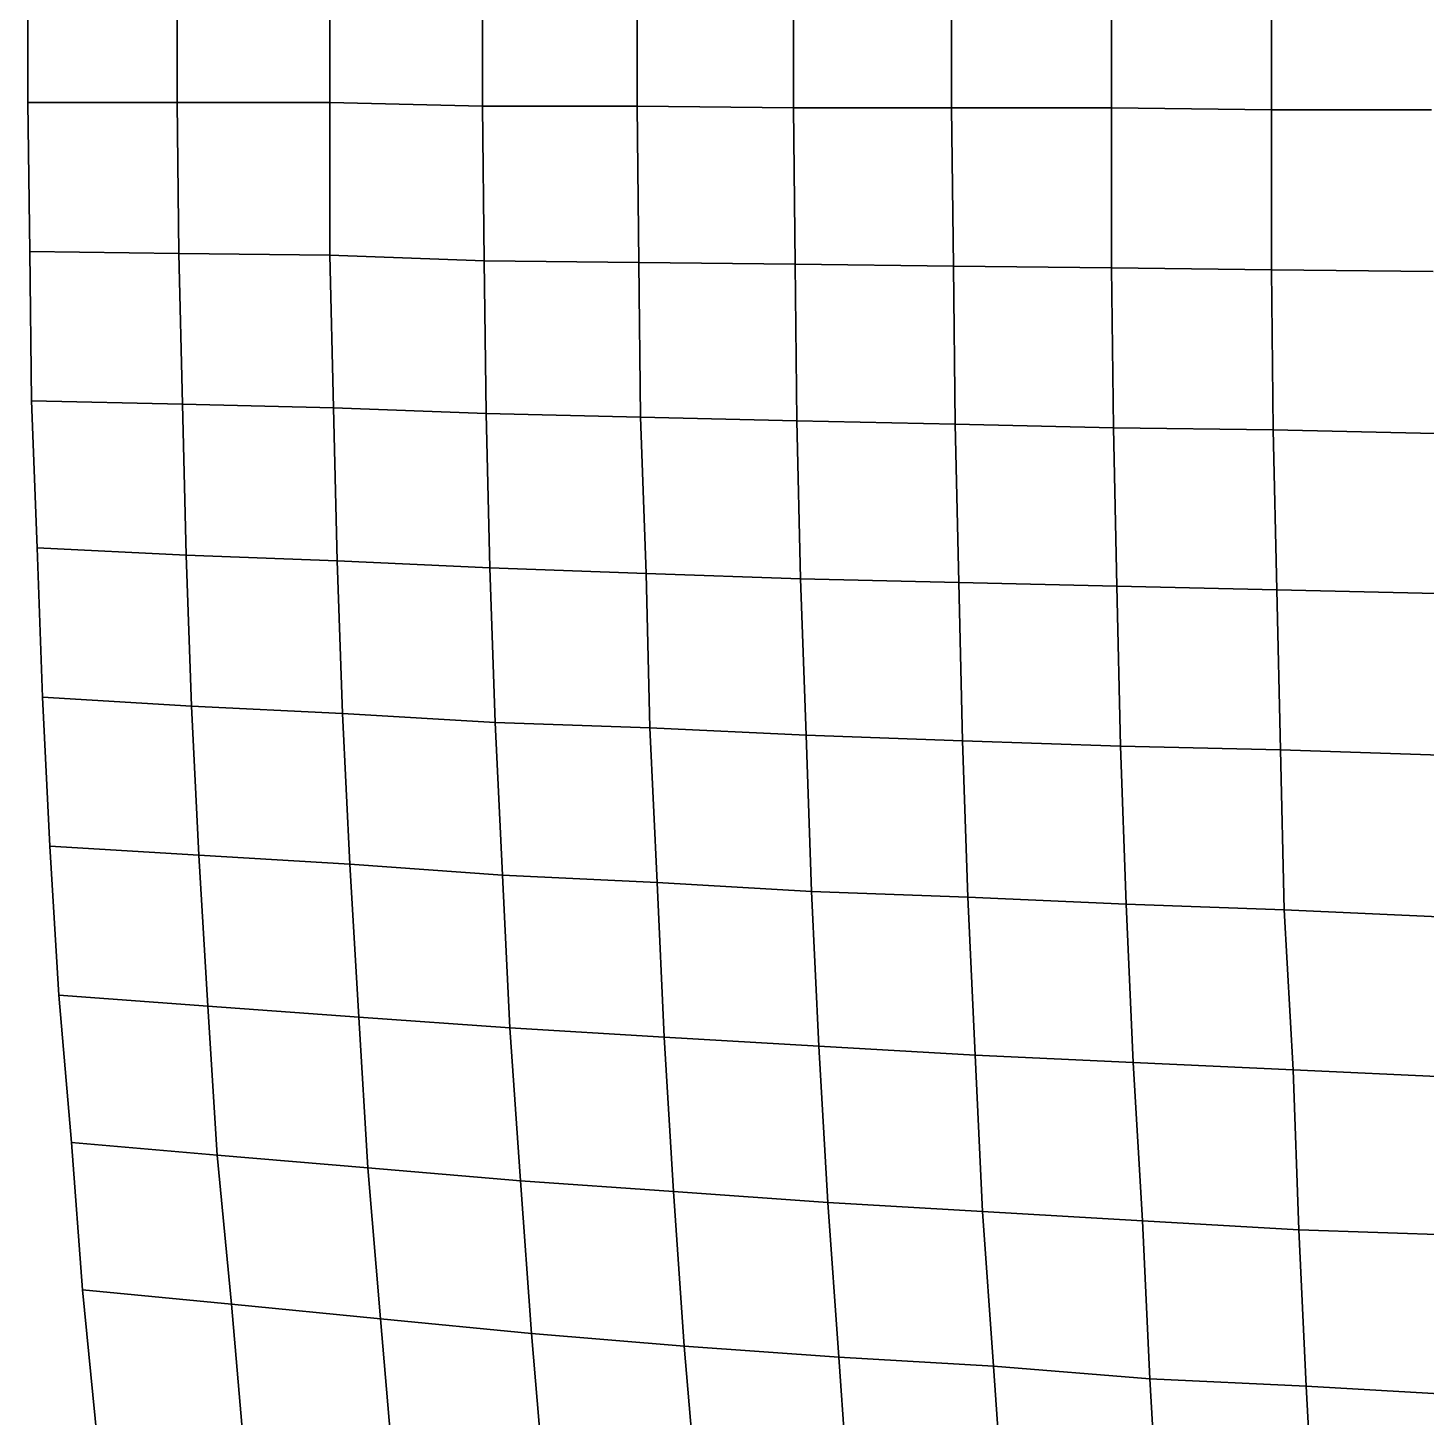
# Model space of a CAD drawing. Extents: x -15.4 to 15.4, y -15.4 to 15.4.
# Drawn here: x -15.42 to -7.73, y -7.64 to 0 of the extents above; entities that cross this region are included whole.
import ezdxf

# ---------------------------------------------------------------- set-up
doc = ezdxf.new("R2010")
doc.units = 0

msp = doc.modelspace()

# ---------------------------------------------------------------- linework, layer by layer
at = {"layer": 'Polylines'}
for p, q in [((-15.42, 0.41, 31.41), (-15.42, -0.41, 31.41)), ((-15.42, -0.41, 31.41), (-15.42, 0.41, 31.41)), ((-14.6, -0.41, 31.8), (-14.6, 0.41, 31.8)), ((-14.6, 0.41, 31.8), (-14.6, -0.41, 31.8)), ((-14.6, 0.41, 31.8), (-14.6, -0.41, 31.8)), ((-13.76, -0.41, 32.17), (-13.76, 0.41, 32.17)), ((-13.76, 0.41, 32.17), (-13.76, -0.41, 32.17)), ((-13.76, 0.41, 32.17), (-13.76, -0.41, 32.17)), ((-12.92, -0.43, 32.52), (-12.92, 0.43, 32.52)), ((-12.92, 0.43, 32.52), (-12.92, -0.43, 32.52)), ((-12.92, -0.43, 32.52), (-12.92, 0.43, 32.52)), ((-12.07, -0.43, 32.85), (-12.07, 0.43, 32.85)), ((-12.07, 0.43, 32.85), (-12.07, -0.43, 32.85)), ((-12.07, 0.43, 32.85), (-12.07, -0.43, 32.85)), ((-11.21, -0.44, 33.15), (-11.21, 0.44, 33.15)), ((-11.21, 0.44, 33.15), (-11.21, -0.44, 33.15)), ((-11.21, -0.44, 33.15), (-11.21, 0.44, 33.15)), ((-10.34, -0.44, 33.44), (-10.34, 0.44, 33.44)), ((-10.34, 0.44, 33.44), (-10.34, -0.44, 33.44)), ((-10.34, 0.44, 33.44), (-10.34, -0.44, 33.44)), ((-9.46, -0.44, 33.69), (-9.46, 0.44, 33.69)), ((-9.46, 0.44, 33.69), (-9.46, -0.44, 33.69)), ((-9.46, -0.44, 33.69), (-9.46, 0.44, 33.69)), ((-8.58, -0.45, 33.93), (-8.58, 0.45, 33.93)), ((-8.58, 0.45, 33.93), (-8.58, -0.45, 33.93)), ((-8.58, 0.45, 33.93), (-8.58, -0.45, 33.93)), ((-15.42, -0.41, 31.41), (-15.41, -1.23, 31.4)), ((-14.6, -0.41, 31.8), (-15.42, -0.41, 31.41)), ((-15.42, -0.41, 31.41), (-14.6, -0.41, 31.8)), ((-15.41, -1.23, 31.4), (-15.42, -0.41, 31.41)), ((-14.6, -0.41, 31.8), (-15.42, -0.41, 31.41)), ((-14.6, -0.41, 31.8), (-14.59, -1.24, 31.79)), ((-13.76, -0.41, 32.17), (-14.6, -0.41, 31.8)), ((-14.59, -1.24, 31.79), (-14.6, -0.41, 31.8)), ((-14.6, -0.41, 31.8), (-13.76, -0.41, 32.17)), ((-14.6, -0.41, 31.8), (-14.59, -1.24, 31.79)), ((-13.76, -0.41, 32.17), (-14.6, -0.41, 31.8)), ((-13.76, -0.41, 32.17), (-13.76, -1.25, 32.16)), ((-12.92, -0.43, 32.52), (-13.76, -0.41, 32.17)), ((-13.76, -1.25, 32.16), (-13.76, -0.41, 32.17)), ((-13.76, -0.41, 32.17), (-12.92, -0.43, 32.52)), ((-13.76, -0.41, 32.17), (-13.76, -1.25, 32.16)), ((-12.92, -0.43, 32.52), (-13.76, -0.41, 32.17)), ((-12.92, -0.43, 32.52), (-12.91, -1.28, 32.5)), ((-12.07, -0.43, 32.85), (-12.92, -0.43, 32.52)), ((-12.91, -1.28, 32.5), (-12.92, -0.43, 32.52)), ((-12.92, -0.43, 32.52), (-12.07, -0.43, 32.85)), ((-12.91, -1.28, 32.5), (-12.92, -0.43, 32.52)), ((-12.07, -0.43, 32.85), (-12.92, -0.43, 32.52)), ((-12.07, -0.43, 32.85), (-12.06, -1.29, 32.83)), ((-11.21, -0.44, 33.15), (-12.07, -0.43, 32.85)), ((-12.06, -1.29, 32.83), (-12.07, -0.43, 32.85)), ((-12.07, -0.43, 32.85), (-11.21, -0.44, 33.15)), ((-12.07, -0.43, 32.85), (-12.06, -1.29, 32.83)), ((-11.21, -0.44, 33.15), (-12.07, -0.43, 32.85)), ((-11.21, -0.44, 33.15), (-11.2, -1.3, 33.14)), ((-10.34, -0.44, 33.44), (-11.21, -0.44, 33.15)), ((-11.2, -1.3, 33.14), (-11.21, -0.44, 33.15)), ((-11.21, -0.44, 33.15), (-10.34, -0.44, 33.44)), ((-11.2, -1.3, 33.14), (-11.21, -0.44, 33.15)), ((-10.34, -0.44, 33.44), (-11.21, -0.44, 33.15)), ((-10.34, -0.44, 33.44), (-10.33, -1.31, 33.42)), ((-9.46, -0.44, 33.69), (-10.34, -0.44, 33.44)), ((-10.33, -1.31, 33.42), (-10.34, -0.44, 33.44)), ((-10.34, -0.44, 33.44), (-9.46, -0.44, 33.69)), ((-10.34, -0.44, 33.44), (-10.33, -1.31, 33.42)), ((-9.46, -0.44, 33.69), (-10.34, -0.44, 33.44)), ((-9.46, -0.44, 33.69), (-9.46, -1.32, 33.67)), ((-8.58, -0.45, 33.93), (-9.46, -0.44, 33.69)), ((-9.46, -1.32, 33.67), (-9.46, -0.44, 33.69)), ((-9.46, -0.44, 33.69), (-8.58, -0.45, 33.93)), ((-9.46, -1.32, 33.67), (-9.46, -0.44, 33.69)), ((-8.58, -0.45, 33.93), (-9.46, -0.44, 33.69)), ((-8.58, -0.45, 33.93), (-8.58, -1.33, 33.91)), ((-7.7, -0.45, 34.14), (-8.58, -0.45, 33.93)), ((-8.58, -1.33, 33.91), (-8.58, -0.45, 33.93)), ((-8.58, -0.45, 33.93), (-7.7, -0.45, 34.14)), ((-8.58, -0.45, 33.93), (-8.58, -1.33, 33.91)), ((-7.7, -0.45, 34.14), (-8.58, -0.45, 33.93)), ((-15.41, -1.23, 31.4), (-15.4, -2.05, 31.36)), ((-14.59, -1.24, 31.79), (-15.41, -1.23, 31.4)), ((-15.41, -1.23, 31.4), (-14.59, -1.24, 31.79)), ((-15.4, -2.05, 31.36), (-15.41, -1.23, 31.4)), ((-14.59, -1.24, 31.79), (-15.41, -1.23, 31.4)), ((-14.57, -2.07, 31.75), (-14.59, -1.24, 31.79)), ((-13.76, -1.25, 32.16), (-14.59, -1.24, 31.79)), ((-14.59, -1.24, 31.79), (-14.57, -2.07, 31.75)), ((-14.59, -1.24, 31.79), (-13.76, -1.25, 32.16)), ((-14.59, -1.24, 31.79), (-14.57, -2.07, 31.75)), ((-13.76, -1.25, 32.16), (-14.59, -1.24, 31.79)), ((-13.74, -2.09, 32.12), (-13.76, -1.25, 32.16)), ((-12.91, -1.28, 32.5), (-13.76, -1.25, 32.16)), ((-13.76, -1.25, 32.16), (-13.74, -2.09, 32.12)), ((-13.76, -1.25, 32.16), (-12.91, -1.28, 32.5)), ((-13.76, -1.25, 32.16), (-13.74, -2.09, 32.12)), ((-12.91, -1.28, 32.5), (-13.76, -1.25, 32.16)), ((-12.9, -2.12, 32.47), (-12.91, -1.28, 32.5)), ((-12.06, -1.29, 32.83), (-12.91, -1.28, 32.5)), ((-12.91, -1.28, 32.5), (-12.9, -2.12, 32.47)), ((-12.91, -1.28, 32.5), (-12.06, -1.29, 32.83)), ((-12.9, -2.12, 32.47), (-12.91, -1.28, 32.5)), ((-12.06, -1.29, 32.83), (-12.91, -1.28, 32.5)), ((-12.05, -2.14, 32.79), (-12.06, -1.29, 32.83)), ((-11.2, -1.3, 33.14), (-12.06, -1.29, 32.83)), ((-12.06, -1.29, 32.83), (-12.05, -2.14, 32.79)), ((-12.06, -1.29, 32.83), (-11.2, -1.3, 33.14)), ((-12.06, -1.29, 32.83), (-12.05, -2.14, 32.79)), ((-11.2, -1.3, 33.14), (-12.06, -1.29, 32.83)), ((-11.19, -2.16, 33.1), (-11.2, -1.3, 33.14)), ((-10.33, -1.31, 33.42), (-11.2, -1.3, 33.14)), ((-11.2, -1.3, 33.14), (-11.19, -2.16, 33.1)), ((-11.2, -1.3, 33.14), (-10.33, -1.31, 33.42)), ((-11.19, -2.16, 33.1), (-11.2, -1.3, 33.14)), ((-10.33, -1.31, 33.42), (-11.2, -1.3, 33.14)), ((-10.32, -2.18, 33.37), (-10.33, -1.31, 33.42)), ((-9.46, -1.32, 33.67), (-10.33, -1.31, 33.42)), ((-10.33, -1.31, 33.42), (-10.32, -2.18, 33.37)), ((-10.33, -1.31, 33.42), (-9.46, -1.32, 33.67)), ((-10.33, -1.31, 33.42), (-10.32, -2.18, 33.37)), ((-9.46, -1.32, 33.67), (-10.33, -1.31, 33.42)), ((-9.45, -2.2, 33.63), (-9.46, -1.32, 33.67)), ((-8.58, -1.33, 33.91), (-9.46, -1.32, 33.67)), ((-9.46, -1.32, 33.67), (-9.45, -2.2, 33.63)), ((-9.46, -1.32, 33.67), (-8.58, -1.33, 33.91)), ((-9.45, -2.2, 33.63), (-9.46, -1.32, 33.67)), ((-8.58, -1.33, 33.91), (-9.46, -1.32, 33.67)), ((-8.57, -2.21, 33.86), (-8.58, -1.33, 33.91)), ((-8.58, -1.33, 33.91), (-8.57, -2.21, 33.86)), ((-7.69, -1.34, 34.12), (-8.58, -1.33, 33.91)), ((-8.58, -1.33, 33.91), (-7.69, -1.34, 34.12)), ((-8.58, -1.33, 33.91), (-8.57, -2.21, 33.86)), ((-7.69, -1.34, 34.12), (-8.58, -1.33, 33.91)), ((-15.4, -2.05, 31.36), (-15.37, -2.86, 31.31)), ((-14.57, -2.07, 31.75), (-15.4, -2.05, 31.36)), ((-15.4, -2.05, 31.36), (-14.57, -2.07, 31.75)), ((-15.37, -2.86, 31.31), (-15.4, -2.05, 31.36)), ((-15.4, -2.05, 31.36), (-14.57, -2.07, 31.75)), ((-14.57, -2.07, 31.75), (-14.55, -2.9, 31.7)), ((-13.74, -2.09, 32.12), (-14.57, -2.07, 31.75)), ((-14.55, -2.9, 31.7), (-14.57, -2.07, 31.75)), ((-14.57, -2.07, 31.75), (-13.74, -2.09, 32.12)), ((-14.57, -2.07, 31.75), (-14.55, -2.9, 31.7)), ((-14.57, -2.07, 31.75), (-13.74, -2.09, 32.12)), ((-13.74, -2.09, 32.12), (-13.72, -2.93, 32.07)), ((-12.9, -2.12, 32.47), (-13.74, -2.09, 32.12)), ((-13.72, -2.93, 32.07), (-13.74, -2.09, 32.12)), ((-13.74, -2.09, 32.12), (-12.9, -2.12, 32.47)), ((-13.74, -2.09, 32.12), (-13.72, -2.93, 32.07)), ((-13.74, -2.09, 32.12), (-12.9, -2.12, 32.47)), ((-12.9, -2.12, 32.47), (-12.88, -2.97, 32.41)), ((-12.05, -2.14, 32.79), (-12.9, -2.12, 32.47)), ((-12.88, -2.97, 32.41), (-12.9, -2.12, 32.47)), ((-12.9, -2.12, 32.47), (-12.05, -2.14, 32.79)), ((-12.88, -2.97, 32.41), (-12.9, -2.12, 32.47)), ((-12.9, -2.12, 32.47), (-12.05, -2.14, 32.79)), ((-12.05, -2.14, 32.79), (-12.02, -3, 32.73)), ((-11.19, -2.16, 33.1), (-12.05, -2.14, 32.79)), ((-12.02, -3, 32.73), (-12.05, -2.14, 32.79)), ((-12.05, -2.14, 32.79), (-11.19, -2.16, 33.1)), ((-12.05, -2.14, 32.79), (-12.02, -3, 32.73)), ((-12.05, -2.14, 32.79), (-11.19, -2.16, 33.1)), ((-11.19, -2.16, 33.1), (-11.17, -3.03, 33.04)), ((-10.32, -2.18, 33.37), (-11.19, -2.16, 33.1)), ((-11.17, -3.03, 33.04), (-11.19, -2.16, 33.1)), ((-11.19, -2.16, 33.1), (-10.32, -2.18, 33.37)), ((-11.17, -3.03, 33.04), (-11.19, -2.16, 33.1)), ((-11.19, -2.16, 33.1), (-10.32, -2.18, 33.37)), ((-10.32, -2.18, 33.37), (-10.3, -3.05, 33.31)), ((-9.45, -2.2, 33.63), (-10.32, -2.18, 33.37)), ((-10.3, -3.05, 33.31), (-10.32, -2.18, 33.37)), ((-10.32, -2.18, 33.37), (-9.45, -2.2, 33.63)), ((-10.32, -2.18, 33.37), (-10.3, -3.05, 33.31)), ((-10.32, -2.18, 33.37), (-9.45, -2.2, 33.63)), ((-9.45, -2.2, 33.63), (-9.43, -3.07, 33.57)), ((-8.57, -2.21, 33.86), (-9.45, -2.2, 33.63)), ((-9.43, -3.07, 33.57), (-9.45, -2.2, 33.63)), ((-9.45, -2.2, 33.63), (-8.57, -2.21, 33.86)), ((-9.43, -3.07, 33.57), (-9.45, -2.2, 33.63)), ((-9.45, -2.2, 33.63), (-8.57, -2.21, 33.86)), ((-8.57, -2.21, 33.86), (-8.55, -3.09, 33.8)), ((-7.68, -2.23, 34.07), (-8.57, -2.21, 33.86)), ((-8.55, -3.09, 33.8), (-8.57, -2.21, 33.86)), ((-8.57, -2.21, 33.86), (-7.68, -2.23, 34.07)), ((-8.57, -2.21, 33.86), (-8.55, -3.09, 33.8)), ((-8.57, -2.21, 33.86), (-7.68, -2.23, 34.07)), ((-15.37, -2.86, 31.31), (-15.34, -3.68, 31.24)), ((-14.55, -2.9, 31.7), (-15.37, -2.86, 31.31)), ((-15.37, -2.86, 31.31), (-14.55, -2.9, 31.7)), ((-15.34, -3.68, 31.24), (-15.37, -2.86, 31.31)), ((-14.55, -2.9, 31.7), (-15.37, -2.86, 31.31)), ((-14.52, -3.73, 31.63), (-14.55, -2.9, 31.7)), ((-13.72, -2.93, 32.07), (-14.55, -2.9, 31.7)), ((-14.55, -2.9, 31.7), (-14.52, -3.73, 31.63)), ((-14.55, -2.9, 31.7), (-13.72, -2.93, 32.07)), ((-14.55, -2.9, 31.7), (-14.52, -3.73, 31.63)), ((-13.72, -2.93, 32.07), (-14.55, -2.9, 31.7)), ((-13.69, -3.77, 31.99), (-13.72, -2.93, 32.07)), ((-12.88, -2.97, 32.41), (-13.72, -2.93, 32.07)), ((-13.72, -2.93, 32.07), (-13.69, -3.77, 31.99)), ((-13.72, -2.93, 32.07), (-12.88, -2.97, 32.41)), ((-13.72, -2.93, 32.07), (-13.69, -3.77, 31.99)), ((-12.88, -2.97, 32.41), (-13.72, -2.93, 32.07)), ((-12.85, -3.82, 32.34), (-12.88, -2.97, 32.41)), ((-12.02, -3, 32.73), (-12.88, -2.97, 32.41)), ((-12.88, -2.97, 32.41), (-12.85, -3.82, 32.34)), ((-12.88, -2.97, 32.41), (-12.02, -3, 32.73)), ((-12.85, -3.82, 32.34), (-12.88, -2.97, 32.41)), ((-12.02, -3, 32.73), (-12.88, -2.97, 32.41)), ((-12, -3.85, 32.66), (-12.02, -3, 32.73)), ((-11.17, -3.03, 33.04), (-12.02, -3, 32.73)), ((-12.02, -3, 32.73), (-12, -3.85, 32.66)), ((-12.02, -3, 32.73), (-11.17, -3.03, 33.04)), ((-12.02, -3, 32.73), (-12, -3.85, 32.66)), ((-11.17, -3.03, 33.04), (-12.02, -3, 32.73)), ((-11.14, -3.89, 32.95), (-11.17, -3.03, 33.04)), ((-10.3, -3.05, 33.31), (-11.17, -3.03, 33.04)), ((-11.17, -3.03, 33.04), (-11.14, -3.89, 32.95)), ((-11.17, -3.03, 33.04), (-10.3, -3.05, 33.31)), ((-11.14, -3.89, 32.95), (-11.17, -3.03, 33.04)), ((-10.3, -3.05, 33.31), (-11.17, -3.03, 33.04)), ((-10.28, -3.92, 33.23), (-10.3, -3.05, 33.31)), ((-9.43, -3.07, 33.57), (-10.3, -3.05, 33.31)), ((-10.3, -3.05, 33.31), (-10.28, -3.92, 33.23)), ((-10.3, -3.05, 33.31), (-9.43, -3.07, 33.57)), ((-10.3, -3.05, 33.31), (-10.28, -3.92, 33.23)), ((-9.43, -3.07, 33.57), (-10.3, -3.05, 33.31)), ((-9.41, -3.95, 33.48), (-9.43, -3.07, 33.57)), ((-8.55, -3.09, 33.8), (-9.43, -3.07, 33.57)), ((-9.43, -3.07, 33.57), (-9.41, -3.95, 33.48)), ((-9.43, -3.07, 33.57), (-8.55, -3.09, 33.8)), ((-9.41, -3.95, 33.48), (-9.43, -3.07, 33.57)), ((-8.55, -3.09, 33.8), (-9.43, -3.07, 33.57)), ((-8.53, -3.97, 33.71), (-8.55, -3.09, 33.8)), ((-7.67, -3.11, 34.01), (-8.55, -3.09, 33.8)), ((-8.55, -3.09, 33.8), (-8.53, -3.97, 33.71)), ((-8.55, -3.09, 33.8), (-7.67, -3.11, 34.01)), ((-8.55, -3.09, 33.8), (-8.53, -3.97, 33.71)), ((-7.67, -3.11, 34.01), (-8.55, -3.09, 33.8)), ((-15.34, -3.68, 31.24), (-15.3, -4.5, 31.16)), ((-14.52, -3.73, 31.63), (-15.34, -3.68, 31.24)), ((-15.34, -3.68, 31.24), (-14.52, -3.73, 31.63)), ((-15.3, -4.5, 31.16), (-15.34, -3.68, 31.24)), ((-15.34, -3.68, 31.24), (-14.52, -3.73, 31.63)), ((-14.52, -3.73, 31.63), (-14.48, -4.55, 31.54)), ((-13.69, -3.77, 31.99), (-14.52, -3.73, 31.63)), ((-14.48, -4.55, 31.54), (-14.52, -3.73, 31.63)), ((-14.52, -3.73, 31.63), (-13.69, -3.77, 31.99)), ((-14.52, -3.73, 31.63), (-14.48, -4.55, 31.54)), ((-14.52, -3.73, 31.63), (-13.69, -3.77, 31.99)), ((-13.69, -3.77, 31.99), (-13.65, -4.6, 31.9)), ((-12.85, -3.82, 32.34), (-13.69, -3.77, 31.99)), ((-13.65, -4.6, 31.9), (-13.69, -3.77, 31.99)), ((-13.69, -3.77, 31.99), (-12.85, -3.82, 32.34)), ((-13.69, -3.77, 31.99), (-13.65, -4.6, 31.9)), ((-13.69, -3.77, 31.99), (-12.85, -3.82, 32.34)), ((-12.85, -3.82, 32.34), (-12.81, -4.66, 32.23)), ((-12, -3.85, 32.66), (-12.85, -3.82, 32.34)), ((-12.81, -4.66, 32.23), (-12.85, -3.82, 32.34)), ((-12.85, -3.82, 32.34), (-12, -3.85, 32.66)), ((-12.81, -4.66, 32.23), (-12.85, -3.82, 32.34)), ((-12.85, -3.82, 32.34), (-12, -3.85, 32.66)), ((-12, -3.85, 32.66), (-11.96, -4.7, 32.55)), ((-11.14, -3.89, 32.95), (-12, -3.85, 32.66)), ((-11.96, -4.7, 32.55), (-12, -3.85, 32.66)), ((-12, -3.85, 32.66), (-11.14, -3.89, 32.95)), ((-12, -3.85, 32.66), (-11.96, -4.7, 32.55)), ((-12, -3.85, 32.66), (-11.14, -3.89, 32.95)), ((-11.14, -3.89, 32.95), (-11.11, -4.75, 32.85)), ((-10.28, -3.92, 33.23), (-11.14, -3.89, 32.95)), ((-11.11, -4.75, 32.85), (-11.14, -3.89, 32.95)), ((-11.14, -3.89, 32.95), (-10.28, -3.92, 33.23)), ((-11.11, -4.75, 32.85), (-11.14, -3.89, 32.95)), ((-11.14, -3.89, 32.95), (-10.28, -3.92, 33.23)), ((-10.28, -3.92, 33.23), (-10.25, -4.78, 33.12)), ((-9.41, -3.95, 33.48), (-10.28, -3.92, 33.23)), ((-10.25, -4.78, 33.12), (-10.28, -3.92, 33.23)), ((-10.28, -3.92, 33.23), (-9.41, -3.95, 33.48)), ((-10.28, -3.92, 33.23), (-10.25, -4.78, 33.12)), ((-10.28, -3.92, 33.23), (-9.41, -3.95, 33.48)), ((-9.41, -3.95, 33.48), (-9.38, -4.82, 33.38)), ((-8.53, -3.97, 33.71), (-9.41, -3.95, 33.48)), ((-9.38, -4.82, 33.38), (-9.41, -3.95, 33.48)), ((-9.41, -3.95, 33.48), (-8.53, -3.97, 33.71)), ((-9.38, -4.82, 33.38), (-9.41, -3.95, 33.48)), ((-9.41, -3.95, 33.48), (-8.53, -3.97, 33.71)), ((-8.53, -3.97, 33.71), (-8.51, -4.85, 33.6)), ((-7.65, -4, 33.92), (-8.53, -3.97, 33.71)), ((-8.51, -4.85, 33.6), (-8.53, -3.97, 33.71)), ((-8.53, -3.97, 33.71), (-7.65, -4, 33.92)), ((-8.53, -3.97, 33.71), (-8.51, -4.85, 33.6)), ((-8.53, -3.97, 33.71), (-7.65, -4, 33.92)), ((-15.3, -4.5, 31.16), (-15.25, -5.32, 31.05)), ((-14.48, -4.55, 31.54), (-15.3, -4.5, 31.16)), ((-15.3, -4.5, 31.16), (-14.48, -4.55, 31.54)), ((-15.25, -5.32, 31.05), (-15.3, -4.5, 31.16)), ((-14.48, -4.55, 31.54), (-15.3, -4.5, 31.16)), ((-14.43, -5.38, 31.43), (-14.48, -4.55, 31.54)), ((-13.65, -4.6, 31.9), (-14.48, -4.55, 31.54)), ((-14.48, -4.55, 31.54), (-14.43, -5.38, 31.43)), ((-14.48, -4.55, 31.54), (-13.65, -4.6, 31.9)), ((-14.48, -4.55, 31.54), (-14.43, -5.38, 31.43)), ((-13.65, -4.6, 31.9), (-14.48, -4.55, 31.54)), ((-13.6, -5.44, 31.78), (-13.65, -4.6, 31.9)), ((-12.81, -4.66, 32.23), (-13.65, -4.6, 31.9)), ((-13.65, -4.6, 31.9), (-13.6, -5.44, 31.78)), ((-13.65, -4.6, 31.9), (-12.81, -4.66, 32.23)), ((-13.65, -4.6, 31.9), (-13.6, -5.44, 31.78)), ((-12.81, -4.66, 32.23), (-13.65, -4.6, 31.9)), ((-12.77, -5.5, 32.12), (-12.81, -4.66, 32.23)), ((-11.96, -4.7, 32.55), (-12.81, -4.66, 32.23)), ((-12.81, -4.66, 32.23), (-12.77, -5.5, 32.12)), ((-12.81, -4.66, 32.23), (-11.96, -4.7, 32.55)), ((-12.77, -5.5, 32.12), (-12.81, -4.66, 32.23)), ((-11.96, -4.7, 32.55), (-12.81, -4.66, 32.23)), ((-11.92, -5.55, 32.44), (-11.96, -4.7, 32.55)), ((-11.11, -4.75, 32.85), (-11.96, -4.7, 32.55)), ((-11.96, -4.7, 32.55), (-11.92, -5.55, 32.44)), ((-11.96, -4.7, 32.55), (-11.11, -4.75, 32.85)), ((-11.96, -4.7, 32.55), (-11.92, -5.55, 32.44)), ((-11.11, -4.75, 32.85), (-11.96, -4.7, 32.55)), ((-11.07, -5.6, 32.73), (-11.11, -4.75, 32.85)), ((-10.25, -4.78, 33.12), (-11.11, -4.75, 32.85)), ((-11.11, -4.75, 32.85), (-11.07, -5.6, 32.73)), ((-11.11, -4.75, 32.85), (-10.25, -4.78, 33.12)), ((-11.07, -5.6, 32.73), (-11.11, -4.75, 32.85)), ((-10.25, -4.78, 33.12), (-11.11, -4.75, 32.85)), ((-10.21, -5.65, 33), (-10.25, -4.78, 33.12)), ((-9.38, -4.82, 33.38), (-10.25, -4.78, 33.12)), ((-10.25, -4.78, 33.12), (-10.21, -5.65, 33)), ((-10.25, -4.78, 33.12), (-9.38, -4.82, 33.38)), ((-10.25, -4.78, 33.12), (-10.21, -5.65, 33)), ((-9.38, -4.82, 33.38), (-10.25, -4.78, 33.12)), ((-9.34, -5.69, 33.24), (-9.38, -4.82, 33.38)), ((-8.51, -4.85, 33.6), (-9.38, -4.82, 33.38)), ((-9.38, -4.82, 33.38), (-9.34, -5.69, 33.24)), ((-9.38, -4.82, 33.38), (-8.51, -4.85, 33.6)), ((-9.34, -5.69, 33.24), (-9.38, -4.82, 33.38)), ((-8.51, -4.85, 33.6), (-9.38, -4.82, 33.38)), ((-8.46, -5.73, 33.47), (-8.51, -4.85, 33.6)), ((-7.62, -4.89, 33.81), (-8.51, -4.85, 33.6)), ((-8.51, -4.85, 33.6), (-8.46, -5.73, 33.47)), ((-8.51, -4.85, 33.6), (-7.62, -4.89, 33.81)), ((-8.51, -4.85, 33.6), (-8.46, -5.73, 33.47)), ((-7.62, -4.89, 33.81), (-8.51, -4.85, 33.6)), ((-15.25, -5.32, 31.05), (-15.18, -6.13, 30.93)), ((-14.43, -5.38, 31.43), (-15.25, -5.32, 31.05)), ((-15.25, -5.32, 31.05), (-14.43, -5.38, 31.43)), ((-15.18, -6.13, 30.93), (-15.25, -5.32, 31.05)), ((-15.25, -5.32, 31.05), (-14.43, -5.38, 31.43)), ((-14.43, -5.38, 31.43), (-14.38, -6.2, 31.3)), ((-13.6, -5.44, 31.78), (-14.43, -5.38, 31.43)), ((-14.38, -6.2, 31.3), (-14.43, -5.38, 31.43)), ((-14.43, -5.38, 31.43), (-13.6, -5.44, 31.78)), ((-14.43, -5.38, 31.43), (-14.38, -6.2, 31.3)), ((-14.43, -5.38, 31.43), (-13.6, -5.44, 31.78)), ((-13.6, -5.44, 31.78), (-13.55, -6.27, 31.66)), ((-12.77, -5.5, 32.12), (-13.6, -5.44, 31.78)), ((-13.55, -6.27, 31.66), (-13.6, -5.44, 31.78)), ((-13.6, -5.44, 31.78), (-12.77, -5.5, 32.12)), ((-13.6, -5.44, 31.78), (-13.55, -6.27, 31.66)), ((-13.6, -5.44, 31.78), (-12.77, -5.5, 32.12)), ((-12.77, -5.5, 32.12), (-12.71, -6.34, 31.99)), ((-11.92, -5.55, 32.44), (-12.77, -5.5, 32.12)), ((-12.71, -6.34, 31.99), (-12.77, -5.5, 32.12)), ((-12.77, -5.5, 32.12), (-11.92, -5.55, 32.44)), ((-12.71, -6.34, 31.99), (-12.77, -5.5, 32.12)), ((-12.77, -5.5, 32.12), (-11.92, -5.55, 32.44)), ((-11.92, -5.55, 32.44), (-11.87, -6.4, 32.3)), ((-11.07, -5.6, 32.73), (-11.92, -5.55, 32.44)), ((-11.87, -6.4, 32.3), (-11.92, -5.55, 32.44)), ((-11.92, -5.55, 32.44), (-11.07, -5.6, 32.73)), ((-11.92, -5.55, 32.44), (-11.87, -6.4, 32.3)), ((-11.92, -5.55, 32.44), (-11.07, -5.6, 32.73)), ((-11.07, -5.6, 32.73), (-11.02, -6.46, 32.59)), ((-10.21, -5.65, 33), (-11.07, -5.6, 32.73)), ((-11.02, -6.46, 32.59), (-11.07, -5.6, 32.73)), ((-11.07, -5.6, 32.73), (-10.21, -5.65, 33)), ((-11.02, -6.46, 32.59), (-11.07, -5.6, 32.73)), ((-11.07, -5.6, 32.73), (-10.21, -5.65, 33)), ((-10.21, -5.65, 33), (-10.17, -6.51, 32.85)), ((-9.34, -5.69, 33.24), (-10.21, -5.65, 33)), ((-10.17, -6.51, 32.85), (-10.21, -5.65, 33)), ((-10.21, -5.65, 33), (-9.34, -5.69, 33.24)), ((-10.21, -5.65, 33), (-10.17, -6.51, 32.85)), ((-10.21, -5.65, 33), (-9.34, -5.69, 33.24)), ((-9.34, -5.69, 33.24), (-9.29, -6.56, 33.1)), ((-8.46, -5.73, 33.47), (-9.34, -5.69, 33.24)), ((-9.29, -6.56, 33.1), (-9.34, -5.69, 33.24)), ((-9.34, -5.69, 33.24), (-8.46, -5.73, 33.47)), ((-9.29, -6.56, 33.1), (-9.34, -5.69, 33.24)), ((-9.34, -5.69, 33.24), (-8.46, -5.73, 33.47)), ((-8.46, -5.73, 33.47), (-8.43, -6.61, 33.32)), ((-7.59, -5.77, 33.67), (-8.46, -5.73, 33.47)), ((-8.43, -6.61, 33.32), (-8.46, -5.73, 33.47)), ((-8.46, -5.73, 33.47), (-7.59, -5.77, 33.67)), ((-8.46, -5.73, 33.47), (-8.43, -6.61, 33.32)), ((-8.46, -5.73, 33.47), (-7.59, -5.77, 33.67)), ((-15.18, -6.13, 30.93), (-15.12, -6.94, 30.79)), ((-14.38, -6.2, 31.3), (-15.18, -6.13, 30.93)), ((-15.18, -6.13, 30.93), (-14.38, -6.2, 31.3)), ((-15.12, -6.94, 30.79), (-15.18, -6.13, 30.93)), ((-14.38, -6.2, 31.3), (-15.18, -6.13, 30.93)), ((-14.3, -7.02, 31.16), (-14.38, -6.2, 31.3)), ((-13.55, -6.27, 31.66), (-14.38, -6.2, 31.3)), ((-14.38, -6.2, 31.3), (-14.3, -7.02, 31.16)), ((-14.38, -6.2, 31.3), (-13.55, -6.27, 31.66)), ((-14.38, -6.2, 31.3), (-14.3, -7.02, 31.16)), ((-13.55, -6.27, 31.66), (-14.38, -6.2, 31.3)), ((-13.48, -7.1, 31.51), (-13.55, -6.27, 31.66)), ((-12.71, -6.34, 31.99), (-13.55, -6.27, 31.66)), ((-13.55, -6.27, 31.66), (-13.48, -7.1, 31.51)), ((-13.55, -6.27, 31.66), (-12.71, -6.34, 31.99)), ((-13.55, -6.27, 31.66), (-13.48, -7.1, 31.51)), ((-12.71, -6.34, 31.99), (-13.55, -6.27, 31.66)), ((-12.65, -7.18, 31.84), (-12.71, -6.34, 31.99)), ((-11.87, -6.4, 32.3), (-12.71, -6.34, 31.99)), ((-12.71, -6.34, 31.99), (-12.65, -7.18, 31.84)), ((-12.71, -6.34, 31.99), (-11.87, -6.4, 32.3)), ((-12.65, -7.18, 31.84), (-12.71, -6.34, 31.99)), ((-11.87, -6.4, 32.3), (-12.71, -6.34, 31.99)), ((-11.81, -7.25, 32.14), (-11.87, -6.4, 32.3)), ((-11.02, -6.46, 32.59), (-11.87, -6.4, 32.3)), ((-11.87, -6.4, 32.3), (-11.81, -7.25, 32.14)), ((-11.87, -6.4, 32.3), (-11.02, -6.46, 32.59)), ((-11.87, -6.4, 32.3), (-11.81, -7.25, 32.14)), ((-11.02, -6.46, 32.59), (-11.87, -6.4, 32.3)), ((-10.96, -7.31, 32.42), (-11.02, -6.46, 32.59)), ((-10.17, -6.51, 32.85), (-11.02, -6.46, 32.59)), ((-11.02, -6.46, 32.59), (-10.96, -7.31, 32.42)), ((-11.02, -6.46, 32.59), (-10.17, -6.51, 32.85)), ((-10.96, -7.31, 32.42), (-11.02, -6.46, 32.59)), ((-10.17, -6.51, 32.85), (-11.02, -6.46, 32.59)), ((-10.11, -7.36, 32.69), (-10.17, -6.51, 32.85)), ((-9.29, -6.56, 33.1), (-10.17, -6.51, 32.85)), ((-10.17, -6.51, 32.85), (-10.11, -7.36, 32.69)), ((-10.17, -6.51, 32.85), (-9.29, -6.56, 33.1)), ((-10.17, -6.51, 32.85), (-10.11, -7.36, 32.69)), ((-9.29, -6.56, 33.1), (-10.17, -6.51, 32.85)), ((-9.25, -7.43, 32.92), (-9.29, -6.56, 33.1)), ((-8.43, -6.61, 33.32), (-9.29, -6.56, 33.1)), ((-9.29, -6.56, 33.1), (-9.25, -7.43, 32.92)), ((-9.29, -6.56, 33.1), (-8.43, -6.61, 33.32)), ((-9.25, -7.43, 32.92), (-9.29, -6.56, 33.1)), ((-8.43, -6.61, 33.32), (-9.29, -6.56, 33.1)), ((-8.39, -7.47, 33.15), (-8.43, -6.61, 33.32)), ((-7.56, -6.64, 33.52), (-8.43, -6.61, 33.32)), ((-8.43, -6.61, 33.32), (-8.39, -7.47, 33.15)), ((-8.43, -6.61, 33.32), (-7.56, -6.64, 33.52)), ((-8.43, -6.61, 33.32), (-8.39, -7.47, 33.15)), ((-7.56, -6.64, 33.52), (-8.43, -6.61, 33.32)), ((-15.12, -6.94, 30.79), (-15.04, -7.76, 30.64)), ((-14.3, -7.02, 31.16), (-15.12, -6.94, 30.79)), ((-15.12, -6.94, 30.79), (-14.3, -7.02, 31.16)), ((-15.04, -7.76, 30.64), (-15.12, -6.94, 30.79)), ((-15.12, -6.94, 30.79), (-14.3, -7.02, 31.16)), ((-14.3, -7.02, 31.16), (-14.23, -7.84, 31)), ((-13.48, -7.1, 31.51), (-14.3, -7.02, 31.16)), ((-14.23, -7.84, 31), (-14.3, -7.02, 31.16)), ((-14.3, -7.02, 31.16), (-13.48, -7.1, 31.51)), ((-14.3, -7.02, 31.16), (-14.23, -7.84, 31)), ((-14.3, -7.02, 31.16), (-13.48, -7.1, 31.51)), ((-13.48, -7.1, 31.51), (-13.41, -7.93, 31.34)), ((-12.65, -7.18, 31.84), (-13.48, -7.1, 31.51)), ((-13.41, -7.93, 31.34), (-13.48, -7.1, 31.51)), ((-13.48, -7.1, 31.51), (-12.65, -7.18, 31.84)), ((-13.48, -7.1, 31.51), (-13.41, -7.93, 31.34)), ((-13.48, -7.1, 31.51), (-12.65, -7.18, 31.84)), ((-12.65, -7.18, 31.84), (-12.58, -8.01, 31.66)), ((-11.81, -7.25, 32.14), (-12.65, -7.18, 31.84)), ((-12.58, -8.01, 31.66), (-12.65, -7.18, 31.84)), ((-12.65, -7.18, 31.84), (-11.81, -7.25, 32.14)), ((-12.58, -8.01, 31.66), (-12.65, -7.18, 31.84)), ((-12.65, -7.18, 31.84), (-11.81, -7.25, 32.14)), ((-11.81, -7.25, 32.14), (-11.74, -8.09, 31.96)), ((-10.96, -7.31, 32.42), (-11.81, -7.25, 32.14)), ((-11.74, -8.09, 31.96), (-11.81, -7.25, 32.14)), ((-11.81, -7.25, 32.14), (-10.96, -7.31, 32.42)), ((-11.81, -7.25, 32.14), (-11.74, -8.09, 31.96)), ((-11.81, -7.25, 32.14), (-10.96, -7.31, 32.42)), ((-10.96, -7.31, 32.42), (-10.9, -8.16, 32.25)), ((-10.11, -7.36, 32.69), (-10.96, -7.31, 32.42)), ((-10.9, -8.16, 32.25), (-10.96, -7.31, 32.42)), ((-10.96, -7.31, 32.42), (-10.11, -7.36, 32.69)), ((-10.9, -8.16, 32.25), (-10.96, -7.31, 32.42)), ((-10.96, -7.31, 32.42), (-10.11, -7.36, 32.69)), ((-10.11, -7.36, 32.69), (-10.05, -8.22, 32.5)), ((-9.25, -7.43, 32.92), (-10.11, -7.36, 32.69)), ((-10.05, -8.22, 32.5), (-10.11, -7.36, 32.69)), ((-10.11, -7.36, 32.69), (-9.25, -7.43, 32.92)), ((-10.11, -7.36, 32.69), (-10.05, -8.22, 32.5)), ((-10.11, -7.36, 32.69), (-9.25, -7.43, 32.92)), ((-9.25, -7.43, 32.92), (-9.2, -8.29, 32.74)), ((-8.39, -7.47, 33.15), (-9.25, -7.43, 32.92)), ((-9.2, -8.29, 32.74), (-9.25, -7.43, 32.92)), ((-9.25, -7.43, 32.92), (-8.39, -7.47, 33.15)), ((-9.2, -8.29, 32.74), (-9.25, -7.43, 32.92)), ((-9.25, -7.43, 32.92), (-8.39, -7.47, 33.15)), ((-8.39, -7.47, 33.15), (-8.34, -8.34, 32.96)), ((-7.52, -7.52, 33.35), (-8.39, -7.47, 33.15)), ((-8.34, -8.34, 32.96), (-8.39, -7.47, 33.15)), ((-8.39, -7.47, 33.15), (-7.52, -7.52, 33.35)), ((-8.39, -7.47, 33.15), (-8.34, -8.34, 32.96)), ((-8.39, -7.47, 33.15), (-7.52, -7.52, 33.35))]:
    msp.add_line(p, q, dxfattribs=at)

doc.saveas('drawing.dxf')
